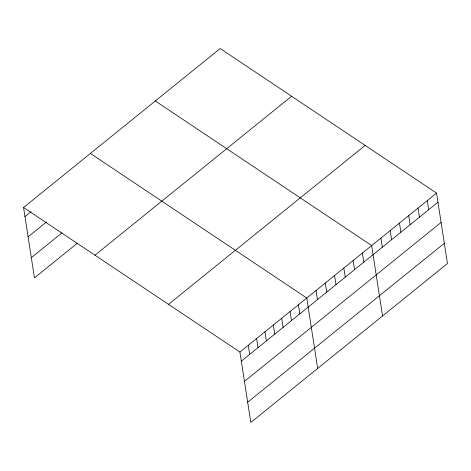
<?xml version="1.0" encoding="UTF-8"?>
<svg xmlns="http://www.w3.org/2000/svg" width="471" height="471" viewBox="0 0 471 471"><rect width="100%" height="100%" fill="white"/><g stroke="black" fill="none" stroke-linecap="round" stroke-linejoin="round"><path stroke-width="0.71" d="M23.55 207.487L220.192 48.542L436.552 193.11L447.45 263.513L250.808 422.458L239.91 352.055L23.55 207.487L34.448 277.89L77.35 243.213M24.963 216.595L31.092 211.644M28.089 236.825L46.476 221.965M31.316 257.661L61.96 232.892M94.948 255.194L291.59 96.249M168.512 304.343L365.155 145.404M239.91 352.055L436.552 193.11M241.317 361.163L437.959 202.224M244.449 381.392L441.091 222.447M247.675 402.228L444.318 243.289M155.3 100.994L371.66 245.562L382.558 315.964M90.408 153.446L306.768 298.013L317.666 368.416M427.279 200.605L428.692 209.713M418.012 208.094L419.42 217.208M408.74 215.588L410.153 224.702M399.467 223.083L400.88 232.191M390.2 230.578L391.607 239.686M380.927 238.067L382.34 247.181M362.387 253.057L363.8 262.164M353.12 260.545L354.528 269.659M343.848 268.04L345.261 277.154M334.581 275.535L335.988 284.643M325.308 283.024L326.721 292.138M316.035 290.519L317.448 299.633M298.408 304.766L299.821 313.88M290.054 311.519L291.461 320.633M281.693 318.278L283.106 327.386M273.339 325.031L274.746 334.145M264.979 331.784L266.392 340.898M256.624 338.543L258.031 347.651M248.264 345.296L249.677 354.41"/></g></svg>
